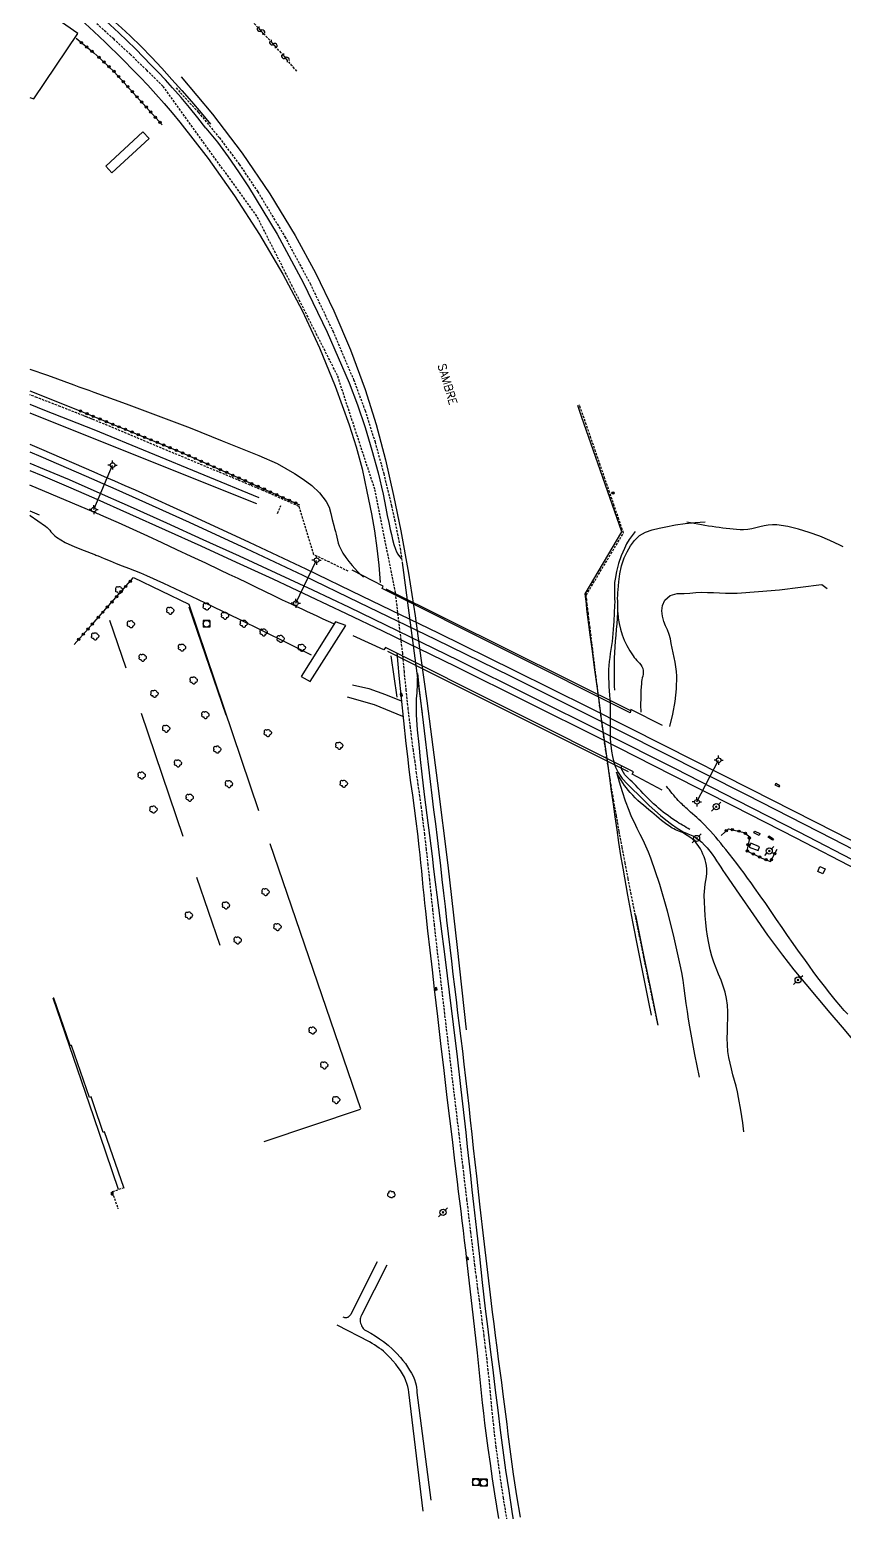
# Model space of a CAD drawing. Header units: millimetres. Extents: x 169000 to 170000, y 125999 to 127000.
# Drawn here: x 169000 to 169178, y 126226.5 to 126550.6 of the extents above; entities that cross this region are included whole.
import ezdxf
from ezdxf.enums import TextEntityAlignment as Align

# ---------------------------------------------------------------- set-up
doc = ezdxf.new("R2010")
doc.units = ezdxf.units.MM
doc.linetypes.add('DASHED', pattern=[0.75, 0.5, -0.25])
doc.layers.get('0').update_dxf_attribs({"linetype": 'CONTINUOUS'})
for name, color, linetype in [('W0001', 6, 'DASHED'), ('W0006', 2, 'CONTINUOUS'), ('W0008', 7, 'CONTINUOUS'), ('W0010', 4, 'CONTINUOUS'), ('W0014', 7, 'CONTINUOUS'), ('W0071', 7, 'CONTINUOUS'), ('W0101', 7, 'CONTINUOUS'), ('W0104', 1, 'CONTINUOUS'), ('W0105', 7, 'CONTINUOUS'), ('W0112', 1, 'DASHED'), ('W0120', 7, 'CONTINUOUS'), ('W0211', 2, 'CONTINUOUS'), ('W0214', 2, 'CONTINUOUS'), ('W0300', 7, 'CONTINUOUS'), ('W0323', 7, 'CONTINUOUS'), ('W0401', 7, 'CONTINUOUS'), ('W0402', 7, 'CONTINUOUS'), ('W0420', 7, 'CONTINUOUS'), ('W0473', 7, 'CONTINUOUS'), ('W0500', 5, 'DASHED'), ('W0510', 5, 'CONTINUOUS'), ('W0515', 5, 'CONTINUOUS'), ('W0610', 7, 'CONTINUOUS'), ('W0611', 7, 'CONTINUOUS'), ('W0700', 7, 'CONTINUOUS'), ('W0856', 7, 'CONTINUOUS'), ('W0985', 4, 'CONTINUOUS')]:
    doc.layers.add(name, color=color, linetype=linetype)
doc.styles.get("Standard").update_dxf_attribs({"font": 'romans.shx', "width": 0.85})

# ---------------------------------------------------------------- blocks, each defined once
blk = doc.blocks.new('T420')
for p, q in [((0.75, 0.75), (-0.75, 0.75)), ((-0.75, 0.75), (-0.75, -0.75)), ((0.75, 0.75), (0.75, -0.75)), ((0.75, -0.75), (-0.75, -0.75))]:
    blk.add_line(p, q)
blk.add_ellipse((0, 0), major_axis=(-0.53, 0.53), ratio=1, start_param=3.926991, end_param=10.210176)
blk = doc.blocks.new('T300')
for p, q in [((-0.8, 0.51), (-0.86, 0.34)), ((-0.86, 0.34), (-0.86, 0.17)), ((-0.86, 0.17), (-0.74, 0.06)), ((-0.69, 0.63), (-0.8, 0.51)), ((-0.8, -0.06), (-0.74, 0.06)), ((-0.74, 0.06), (-0.69, 0.11)), ((-0.57, 0.69), (-0.69, 0.63)), ((-0.46, 0.69), (-0.57, 0.69)), ((-0.29, 0.63), (-0.46, 0.69)), ((-0.29, 0.63), (-0.17, 0.74)), ((-0.23, 0.57), (-0.29, 0.63)), ((-0.17, 0.74), (-0.06, 0.8)), ((-0.06, 0.8), (0.06, 0.8)), ((0.06, 0.8), (0.23, 0.74)), ((0.23, 0.74), (0.34, 0.63)), ((0.34, 0.63), (0.4, 0.51)), ((0.46, 0.46), (0.34, 0.46)), ((0.4, 0.51), (0.4, 0.46)), ((0.57, 0.4), (0.46, 0.46)), ((0.57, 0.4), (0.69, 0.29)), ((0.69, 0.29), (0.74, 0.17)), ((0.74, 0.06), (0.69, -0.17)), ((0.74, 0.17), (0.74, 0.06)), ((-0.8, -0.17), (-0.8, -0.06)), ((-0.8, -0.23), (-0.8, -0.17)), ((-0.74, -0.34), (-0.8, -0.23)), ((-0.69, -0.4), (-0.74, -0.34)), ((-0.51, -0.46), (-0.69, -0.4)), ((-0.4, -0.46), (-0.51, -0.46)), ((-0.4, -0.46), (-0.34, -0.46)), ((-0.34, -0.46), (-0.34, -0.4)), ((-0.34, -0.51), (-0.34, -0.46)), ((-0.29, -0.63), (-0.34, -0.51)), ((-0.17, -0.74), (-0.29, -0.63)), ((-0.06, -0.8), (-0.17, -0.74)), ((0.06, -0.8), (-0.06, -0.8)), ((0.17, -0.74), (0.06, -0.8)), ((0.23, -0.69), (0.17, -0.74)), ((0.29, -0.46), (0.23, -0.46)), ((0.29, -0.63), (0.23, -0.69)), ((0.46, -0.4), (0.29, -0.46)), ((0.34, -0.51), (0.29, -0.63)), ((0.34, -0.51), (0.34, -0.46)), ((0.57, -0.34), (0.46, -0.4)), ((0.63, -0.29), (0.57, -0.34)), ((0.69, -0.17), (0.63, -0.29))]:
    blk.add_line(p, q)
blk = doc.blocks.new('T610')
for p, q in [((-0.500001, 0), (-1.000002, 0)), ((0, 0.500001), (0, 1.000002)), ((0.500001, 0), (1.000002, 0)), ((0, -0.500001), (0, -1.000002))]:
    blk.add_line(p, q)
blk.add_ellipse((0, 0), major_axis=(-0.353554, 0.353554), ratio=1, start_param=3.926990817, end_param=10.2101761242)
blk = doc.blocks.new('T856')
for p, q in [((-0.125, 0), (0.125, 0)), ((0, 0.125), (0, -0.125))]:
    blk.add_line(p, q)
blk.add_ellipse((0, 0), major_axis=(-0.177, 0.177), ratio=1, start_param=3.9269908, end_param=10.2101761)
blk = doc.blocks.new('T473')
for p, q in [((-0.166667, 0.166667), (0.166667, -0.166667)), ((-0.166667, -0.166667), (0.166667, 0.166667)), ((0.500001, 0.500001), (1.000002, 1.000002)), ((-1.000002, -1.000002), (-0.500001, -0.500001))]:
    blk.add_line(p, q)
blk.add_ellipse((0, 0), major_axis=(0.471405, 0.471405), ratio=1, start_param=5.4977871438, end_param=11.780972451)
blk = doc.blocks.new('T401')
for p, q in [((-0.3, 0.3), (0, 0.3)), ((-0.3, -0.25), (-0.3, 0.3)), ((-0.3, 0.15), (0, 0.15)), ((-0.3, 0), (0, 0)), ((0, 0.3), (0, -0.25)), ((-0.3, -0.15), (0, -0.15)), ((-0.3, -0.25), (-0.3, -0.3)), ((-0.3, -0.3), (0, -0.3)), ((0, -0.3), (0, -0.25))]:
    blk.add_line(p, q)
blk = doc.blocks.new('t500o')
at = {"color": 0, "linetype": 'Continuous'}
for centre, start, end in [((-0.5, 0.625), 216.8699, 323.1301), ((0.5, -0.125), 36.8699, 143.1301), ((0.5, -0.625), 36.8699, 143.1301), ((-0.5, 0.125), 216.8699, 323.1301)]:
    blk.add_arc(centre, 0.625, start, end, dxfattribs=at)
blk = doc.blocks.new('t323o')
at = {"color": 0, "linetype": 'Continuous'}
for radius in [0.25, 0.15]:
    blk.add_circle((0, 0), radius, dxfattribs=at)

msp = doc.modelspace()

# ---------------------------------------------------------------- linework, layer by layer
at = {"layer": 'W0001'}
msp.add_lwpolyline([(169104.43, 126224.04), (169103.54, 126229.59), (169102.71, 126235.14), (169101.95, 126240.71), (169101.65, 126243.1), (169101.39, 126245.5), (169101.14, 126247.89), (169100.91, 126250.29), (169100.68, 126252.69), (169100.45, 126255.09), (169100.2, 126257.49), (169099.94, 126259.88), (169099.63, 126262.46), (169099.3, 126265.04), (169098.97, 126267.61), (169098.63, 126270.19), (169098.29, 126272.76), (169097.94, 126275.33), (169097.61, 126277.91), (169097.28, 126280.49), (169096.41, 126287.65), (169095.55, 126294.82), (169094.7, 126301.99), (169093.85, 126309.16), (169093.22, 126314.39), (169092.59, 126319.62), (169091.97, 126324.85), (169091.35, 126330.08), (169090.71, 126335.42), (169090.09, 126340.76), (169089.46, 126346.1), (169088.85, 126351.44), (169088.48, 126354.76), (169088.12, 126358.08), (169087.77, 126361.4), (169087.42, 126364.72), (169087.07, 126368.04), (169086.71, 126371.36), (169086.33, 126374.68), (169085.93, 126378), (169085.61, 126380.51), (169085.27, 126383.01), (169084.92, 126385.51), (169084.56, 126388.02), (169084.2, 126390.52), (169083.85, 126393.02), (169083.52, 126395.53), (169083.2, 126398.04), (169082.73, 126402.08), (169082.29, 126406.13), (169081.88, 126410.19), (169081.51, 126414.24), (169079.94, 126427.47), (169075.42, 126450.12), (169067.25, 126474.99), (169049.64, 126509.84), (169029.11, 126538.24), (169025.58, 126541.74), (169022, 126545.18), (169018.36, 126548.56), (169014.66, 126551.88)], dxfattribs=at)
at = {"layer": 'W0006'}
for points in [[(169022.69, 126430.81), (169034.75, 126425.03), (169050.03, 126379.86)], [(169072.33, 126314.65), (169052.57, 126372.62)], [(169072.19, 126314.56), (169051.2, 126307.49)]]:
    msp.add_lwpolyline(points, dxfattribs=at)
at = {"layer": 'W0008'}
for points in [[(169038.49, 126529.08), (169036.72, 126531.34), (169034.92, 126533.56), (169033.08, 126535.75), (169031.2, 126537.91), (169029.67, 126539.61), (169028.1, 126541.29), (169026.51, 126542.94), (169024.91, 126544.58), (169023.12, 126546.38), (169021.31, 126548.17), (169019.48, 126549.93), (169017.61, 126551.66), (169016.72, 126552.46), (169015.82, 126553.26), (169014.91, 126554.05), (169014, 126554.83)], [(169011.16, 126552.79), (169014, 126550.2)], [(169014, 126550.2), (169015.26, 126549.03), (169016.51, 126547.84), (169017.75, 126546.65), (169018.98, 126545.45), (169020.72, 126543.73), (169022.43, 126541.99), (169024.13, 126540.23), (169025.8, 126538.45), (169027.6, 126536.47), (169029.37, 126534.47), (169031.11, 126532.45), (169032.83, 126530.4)], [(169032.83, 126530.4), (169038.98, 126522.46), (169044.77, 126514.26), (169050.2, 126505.82), (169055.31, 126497.18), (169059.55, 126489.21), (169063.35, 126481.03), (169066.77, 126472.69), (169069.84, 126464.21), (169071.34, 126459.42), (169072.62, 126454.56), (169073.71, 126449.66), (169074.69, 126444.74), (169075.33, 126441.01), (169075.87, 126437.27), (169076.3, 126433.51), (169076.62, 126429.74)], [(169038.49, 126529.08), (169041.01, 126526), (169043.37, 126522.81), (169045.63, 126519.54), (169047.81, 126516.23), (169054.07, 126505.92), (169059.77, 126495.3), (169064.98, 126484.44), (169069.78, 126473.4), (169071.64, 126468.55), (169073.29, 126463.64), (169074.76, 126458.67), (169076.14, 126453.68), (169076.53, 126452.15), (169076.88, 126450.61), (169077.21, 126449.07), (169077.51, 126447.52), (169077.81, 126445.97), (169078.12, 126444.42), (169078.45, 126442.88), (169078.8, 126441.34), (169079.04, 126440.25), (169079.27, 126439.15), (169079.56, 126438.06), (169079.94, 126437), (169080.19, 126436.45), (169080.48, 126435.93), (169080.81, 126435.43), (169081.17, 126434.96)], [(169080.25, 126414.36), (169080.68, 126409.39), (169081.15, 126404.42), (169081.66, 126399.46), (169082.2, 126394.51), (169082.53, 126391.68), (169082.88, 126388.86), (169083.24, 126386.04), (169083.62, 126383.22), (169083.99, 126380.4), (169084.36, 126377.59), (169084.72, 126374.76), (169085.05, 126371.94), (169085.24, 126370.18), (169085.43, 126368.43), (169085.6, 126366.67), (169085.77, 126364.91), (169085.94, 126363.15), (169086.11, 126361.39), (169086.29, 126359.64), (169086.47, 126357.88), (169086.94, 126353.61), (169087.43, 126349.34), (169087.92, 126345.07), (169088.41, 126340.8), (169089.1, 126334.89), (169089.79, 126328.98), (169090.49, 126323.07), (169091.19, 126317.16), (169091.74, 126312.55), (169092.29, 126307.94), (169092.84, 126303.33), (169093.4, 126298.73), (169093.66, 126296.59), (169093.92, 126294.45), (169094.19, 126292.32), (169094.45, 126290.18), (169094.71, 126288.05), (169094.97, 126285.91), (169095.23, 126283.77), (169095.48, 126281.63), (169096.06, 126276.57), (169096.63, 126271.5), (169097.19, 126266.43), (169097.75, 126261.36), (169097.99, 126259.16), (169098.21, 126256.96), (169098.44, 126254.77), (169098.67, 126252.57), (169098.9, 126250.37), (169099.14, 126248.17), (169099.39, 126245.98), (169099.66, 126243.78), (169100.1, 126240.45), (169100.59, 126237.13), (169101.09, 126233.81), (169101.6, 126230.49), (169102.02, 126227.79), (169102.45, 126225.1)], [(169106.19, 126222.12), (169105.45, 126226.63), (169104.75, 126231.15), (169104.08, 126235.67), (169103.47, 126240.03), (169102.91, 126244.4), (169102.36, 126248.77), (169101.82, 126253.14), (169101.26, 126257.6), (169100.71, 126262.06), (169100.17, 126266.52), (169099.64, 126270.98), (169098.98, 126276.69), (169098.34, 126282.4), (169097.7, 126288.12), (169097.07, 126293.83), (169096.72, 126296.97), (169096.38, 126300.11), (169096.04, 126303.24), (169095.7, 126306.38), (169095.36, 126309.52), (169095.02, 126312.66), (169094.67, 126315.79), (169094.31, 126318.93), (169093.47, 126326.03), (169092.6, 126333.12), (169091.73, 126340.21), (169090.85, 126347.3), (169090.49, 126350.13), (169090.14, 126352.95), (169089.78, 126355.78), (169089.42, 126358.6), (169089.06, 126361.43), (169088.71, 126364.25), (169088.35, 126367.08), (169088, 126369.91), (169087.43, 126374.39), (169086.86, 126378.87), (169086.3, 126383.36), (169085.79, 126387.85), (169085.43, 126391.07), (169085.08, 126394.3), (169084.78, 126397.53), (169084.56, 126400.77), (169084.53, 126401.48), (169084.52, 126402.19), (169084.53, 126402.9), (169084.54, 126403.62), (169084.56, 126404.28), (169084.6, 126404.93), (169084.64, 126405.59), (169084.68, 126406.25), (169084.71, 126406.91), (169084.73, 126407.58), (169084.76, 126408.25), (169084.78, 126408.91)]]:
    msp.add_lwpolyline(points, dxfattribs=at)
at = {"layer": 'W0010'}
for points in [[(169081.42, 126434.11), (169085.77, 126401.11)], [(169138.27, 126398.48), (169131.36, 126401.98), (169131.2, 126401.27), (169077.05, 126428.43), (169077.27, 126428.95), (169070.47, 126432.41)], [(169138.2, 126384.35), (169131.66, 126387.82), (169131.91, 126388.31), (169077.78, 126415.49), (169077.39, 126415.01), (169070.7, 126418.09)], [(169080.27, 126404.67), (169078.98, 126413.67)]]:
    msp.add_lwpolyline(points, dxfattribs=at)
at = {"layer": 'W0014'}
for points in [[(169070.24, 126269.85), (169076.04, 126281.31)], [(169078.03, 126280.49), (169072.48, 126269.56)], [(169072.48, 126269.56), (169072.37, 126269.29), (169072.29, 126269.01), (169072.24, 126268.73), (169072.23, 126268.43), (169072.25, 126268.12), (169072.31, 126267.8), (169072.41, 126267.5), (169072.52, 126267.2), (169072.62, 126267.01), (169072.74, 126266.83), (169072.87, 126266.66), (169073.02, 126266.5), (169073.14, 126266.39), (169073.28, 126266.29), (169073.43, 126266.21), (169073.58, 126266.14)], [(169074.27, 126263.71), (169067.17, 126267.37)], [(169073.58, 126266.14), (169074.56, 126265.61), (169075.51, 126265.04), (169076.44, 126264.42), (169077.33, 126263.77), (169078.31, 126262.97), (169079.25, 126262.14), (169080.15, 126261.26), (169081.01, 126260.34), (169081.56, 126259.67), (169082.09, 126258.99), (169082.57, 126258.27), (169083.03, 126257.54), (169083.41, 126256.88), (169083.77, 126256.2), (169084.08, 126255.51), (169084.34, 126254.79), (169084.47, 126254.26), (169084.56, 126253.74), (169084.61, 126253.2), (169084.62, 126252.66)], [(169082.87, 126252.7), (169082.78, 126253.34), (169082.64, 126253.98), (169082.45, 126254.61), (169082.23, 126255.22), (169081.88, 126255.98), (169081.47, 126256.72), (169081.02, 126257.43), (169080.55, 126258.12), (169079.99, 126258.85), (169079.39, 126259.55), (169078.77, 126260.23), (169078.13, 126260.88), (169077.72, 126261.28), (169077.29, 126261.66), (169076.85, 126262.02), (169076.39, 126262.37), (169075.88, 126262.73), (169075.35, 126263.08), (169074.81, 126263.4), (169074.26, 126263.71)], [(169085.98, 126226.71), (169082.87, 126252.7)], [(169084.62, 126252.66), (169087.67, 126229.14)]]:
    msp.add_lwpolyline(points, dxfattribs=at)
msp.add_lwpolyline([(169068.41, 126269.23, 0.158423), (169069.27, 126269.06, 0.125692), (169069.83, 126269.32, 0.080652), (169070.13, 126269.63, 0.069232), (169070.24, 126269.85)], format="xyb", dxfattribs=at)
at = {"layer": 'W0071'}
for points in [[(169127.83, 126406.2), (169127.8, 126407.07), (169127.78, 126407.94), (169127.76, 126408.81), (169127.76, 126409.68), (169127.76, 126410.55), (169127.77, 126411.42), (169127.79, 126412.29), (169127.81, 126413.16), (169127.87, 126414.42), (169127.95, 126415.68), (169128.04, 126416.93), (169128.15, 126418.19), (169128.25, 126419.44), (169128.35, 126420.7), (169128.44, 126421.95), (169128.5, 126423.21), (169128.52, 126423.83), (169128.52, 126424.44), (169128.51, 126425.06), (169128.49, 126425.68), (169128.48, 126426.29), (169128.49, 126426.91), (169128.51, 126427.53), (169128.56, 126428.15), (169128.75, 126429.9), (169128.98, 126431.66), (169129.35, 126433.41), (169129.92, 126435.1), (169130.53, 126436.44), (169131.26, 126437.75), (169132.16, 126438.95), (169133.27, 126439.98), (169134.6, 126440.77), (169136.05, 126441.27), (169137.53, 126441.61), (169138.98, 126441.92), (169141.12, 126442.35), (169143.27, 126442.67), (169145.44, 126442.88), (169147.61, 126442.97)], [(169132.34, 126440.91), (169131.65, 126440.04), (169131.02, 126439.12), (169130.45, 126438.16), (169129.95, 126437.17), (169129.27, 126435.54), (169128.7, 126433.87), (169128.24, 126432.16), (169127.91, 126430.43), (169127.82, 126429.73), (169127.78, 126429.02), (169127.76, 126428.31), (169127.78, 126427.61), (169127.8, 126426.91), (169127.82, 126426.2), (169127.83, 126425.5), (169127.81, 126424.8), (169127.74, 126423.03), (169127.64, 126421.26), (169127.52, 126419.49), (169127.38, 126417.73), (169127.28, 126416.85), (169127.16, 126415.97), (169127.02, 126415.09), (169126.88, 126414.22), (169126.75, 126413.34), (169126.63, 126412.46), (169126.54, 126411.58), (169126.48, 126410.69), (169126.46, 126409.76), (169126.48, 126408.84), (169126.52, 126407.91), (169126.58, 126406.99), (169126.64, 126406.07), (169126.71, 126405.14), (169126.77, 126404.22), (169126.81, 126403.3), (169126.84, 126401.99), (169126.84, 126400.69), (169126.82, 126399.39), (169126.81, 126398.08), (169126.82, 126396.78), (169126.86, 126395.47), (169126.97, 126394.16), (169127.14, 126392.86), (169127.36, 126391.67), (169127.64, 126390.49), (169128.03, 126389.33), (169128.56, 126388.23), (169129.5, 126386.86), (169130.61, 126385.64), (169131.79, 126384.5), (169132.95, 126383.37), (169134.13, 126382.19), (169135.34, 126381.02), (169136.57, 126379.89), (169137.84, 126378.8), (169139.04, 126377.84), (169140.26, 126376.91), (169141.52, 126376.04), (169142.83, 126375.23), (169143.16, 126375.06), (169143.5, 126374.91), (169143.84, 126374.77), (169144.19, 126374.65), (169144.53, 126374.51), (169144.88, 126374.37), (169145.21, 126374.2), (169145.53, 126374.01), (169146.22, 126373.5), (169146.87, 126372.94), (169147.47, 126372.33), (169148.05, 126371.7), (169148.6, 126371.03), (169149.12, 126370.34), (169149.62, 126369.64), (169150.09, 126368.92), (169150.56, 126368.19), (169151.03, 126367.47), (169151.5, 126366.75), (169151.98, 126366.04), (169155.07, 126361.57), (169158.14, 126357.1), (169161.25, 126352.65), (169164.47, 126348.28), (169166.98, 126345.06), (169169.57, 126341.89), (169172.2, 126338.77), (169174.86, 126335.66), (169177.51, 126332.55), (169180.13, 126329.42)], [(169070.57, 126407.33), (169074.13, 126406.57), (169077.76, 126405.25), (169081.21, 126403.86)], [(169081.56, 126400.43), (169075.34, 126402.99), (169069.48, 126404.64), (169069.48, 126404.64)], [(169144.28, 126375.77), (169143.87, 126375.98), (169143.47, 126376.21), (169143.07, 126376.43), (169142.67, 126376.66), (169142.27, 126376.9), (169141.88, 126377.14), (169141.49, 126377.39), (169141.11, 126377.65), (169140.57, 126378.02), (169140.03, 126378.39), (169139.5, 126378.77), (169138.97, 126379.16), (169138.45, 126379.56), (169137.94, 126379.97), (169137.43, 126380.39), (169136.94, 126380.81), (169136.34, 126381.35), (169135.76, 126381.9), (169135.19, 126382.46), (169134.63, 126383.04), (169134.08, 126383.62), (169133.53, 126384.2), (169132.98, 126384.78), (169132.44, 126385.37), (169132.05, 126385.76), (169131.65, 126386.14), (169131.24, 126386.51), (169130.84, 126386.89), (169130.45, 126387.29), (169130.08, 126387.72), (169129.75, 126388.18), (169129.47, 126388.68), (169129.42, 126388.78), (169129.38, 126388.88), (169129.35, 126388.99), (169129.33, 126389.1), (169129.31, 126389.21), (169129.31, 126389.33), (169129.3, 126389.44), (169129.31, 126389.55)], [(169178.75, 126335.33), (169177.99, 126336.17), (169177.25, 126337.01), (169176.02, 126338.47), (169174.83, 126339.95), (169173.66, 126341.46), (169172.51, 126342.98), (169171.38, 126344.51), (169170.26, 126346.05), (169169.15, 126347.59), (169168.03, 126349.13), (169166.8, 126350.84), (169165.59, 126352.57), (169164.4, 126354.31), (169163.21, 126356.05), (169162.03, 126357.8), (169160.83, 126359.54), (169159.63, 126361.27), (169158.41, 126362.99), (169157.64, 126364.05), (169156.87, 126365.11), (169156.1, 126366.17), (169155.32, 126367.22), (169154.54, 126368.27), (169153.74, 126369.31), (169152.94, 126370.35), (169152.12, 126371.37), (169151.57, 126372.05), (169151.02, 126372.73), (169150.46, 126373.41), (169149.9, 126374.08), (169149.33, 126374.74), (169148.74, 126375.4), (169148.15, 126376.04), (169147.55, 126376.68), (169147.12, 126377.11), (169146.68, 126377.53), (169146.23, 126377.94), (169145.78, 126378.34), (169145.32, 126378.74), (169144.87, 126379.15), (169144.42, 126379.55), (169143.97, 126379.96), (169143.69, 126380.22), (169143.4, 126380.48), (169143.12, 126380.74), (169142.83, 126381), (169142.55, 126381.27), (169142.27, 126381.53), (169142, 126381.81), (169141.73, 126382.09), (169141.39, 126382.46), (169141.06, 126382.83), (169140.73, 126383.22), (169140.41, 126383.6), (169140.09, 126383.99), (169139.78, 126384.39), (169139.47, 126384.79), (169139.17, 126385.2)]]:
    msp.add_lwpolyline(points, dxfattribs=at)
at = {"layer": 'W0101'}
msp.add_lwpolyline([(169000, 126535.74), (169000.89, 126535.46), (169010.56, 126549.78), (169000, 126557.01)], dxfattribs=at)
at = {"layer": 'W0104'}
for points in [[(169026.09, 126526.82), (169024.75, 126528.27), (169016.62, 126520.75), (169017.97, 126519.3)], [(169162.86, 126385.53), (169163.75, 126385.04), (169163.91, 126385.31), (169163.03, 126385.81)], [(169158.25, 126375), (169158.44, 126375.39), (169159.58, 126374.84), (169159.41, 126374.45), (169158.25, 126375)], [(169157.25, 126371.9), (169159.17, 126371.12), (169159.5, 126371.94), (169157.58, 126372.73)], [(169161.36, 126374.07), (169161.55, 126374.35), (169162.5, 126373.69), (169162.33, 126373.42), (169161.36, 126374.07)], [(169172.2, 126366.59), (169172.69, 126367.68), (169173.83, 126367.16), (169173.34, 126366.08)]]:
    msp.add_lwpolyline(points, close=True, dxfattribs=at)
at = {"layer": 'W0105'}
msp.add_lwpolyline([(169061.28, 126408.07), (169069.11, 126420.31), (169066.83, 126421.11), (169059.33, 126409.18)], close=True, dxfattribs=at)
for points in [[(169014, 126315.56), (169013.41, 126317.3), (169013.09, 126317.17), (169009.11, 126328.54), (169008.82, 126328.48), (169005.25, 126338.87), (169005.11, 126338.88)], [(169014, 126312.91), (169005.12, 126338.89)], [(169020.56, 126297.47), (169016.33, 126309.64), (169016.04, 126309.53), (169014, 126315.56)], [(169019.42, 126297.04), (169014, 126312.91)]]:
    msp.add_lwpolyline(points, dxfattribs=at)
at = {"layer": 'W0112'}
for points in [[(169031.98, 126537.88), (169036.85, 126532.54), (169041.46, 126526.96), (169045.79, 126521.17), (169049.83, 126515.18), (169055.79, 126505.29), (169061.26, 126495.13), (169066.24, 126484.72), (169070.77, 126474.11), (169073.28, 126467.36), (169075.46, 126460.49), (169077.36, 126453.55), (169079.05, 126446.56), (169079.73, 126443.47), (169080.37, 126440.36), (169080.94, 126437.24), (169081.42, 126434.11)], [(169014, 126465.32), (169013.44, 126465.54), (169012.88, 126465.77), (169012.31, 126465.99), (169011.75, 126466.21), (169006.68, 126468.21), (169001.6, 126470.17), (169000, 126470.78)], [(169129.75, 126440.57), (169128.74, 126443.54), (169127.74, 126446.5), (169126.72, 126449.46), (169125.71, 126452.43), (169124.69, 126455.39), (169123.67, 126458.35), (169122.65, 126461.3), (169121.62, 126464.26), (169120.18, 126468.41), (169120.13, 126468.57)], [(169050.94, 126449.87), (169014, 126465.32)], [(169069.62, 126432.2), (169062.12, 126435.81), (169058.84, 126446.38), (169050.94, 126449.87)], [(169054.16, 126444.85), (169054.86, 126446.55)], [(169121.61, 126426.99), (169129.75, 126440.57)], [(169137.29, 126333.08), (169137.11, 126333.94), (169136.13, 126338.54), (169135.16, 126343.13), (169134.21, 126347.73), (169133.28, 126352.34), (169132.36, 126356.95), (169131.45, 126361.55), (169130.79, 126364.99), (169130.13, 126368.42), (169129.47, 126371.85), (169128.83, 126375.29), (169128.21, 126378.73), (169127.6, 126382.17), (169127.02, 126385.62), (169126.47, 126389.07), (169125.91, 126392.78), (169125.38, 126396.49), (169124.89, 126400.21), (169124.41, 126403.93), (169123.95, 126407.65), (169123.49, 126411.37), (169123.04, 126415.09), (169122.58, 126418.81), (169122.45, 126419.83), (169122.33, 126420.85), (169122.2, 126421.87), (169122.08, 126422.9), (169121.96, 126423.92), (169121.84, 126424.94), (169121.72, 126425.96), (169121.61, 126426.99)], [(169020.62, 126297.43), (169018.03, 126296.49), (169019.3, 126292.83)]]:
    msp.add_lwpolyline(points, dxfattribs=at)
at = {"layer": 'W0120'}
for points in [[(169077.8, 126428.33), (169131.16, 126401.83)], [(169130.83, 126388.33), (169078.23, 126414.63)]]:
    msp.add_lwpolyline(points, dxfattribs=at)
at = {"layer": 'W0211'}
for points in [[(169000, 126476.41), (169003.88, 126475.03), (169009.64, 126472.94), (169010.73, 126472.54), (169011.82, 126472.14), (169012.91, 126471.75), (169014, 126471.35)], [(169000, 126471.62), (169009.72, 126467.79)], [(169014, 126471.35), (169021.05, 126468.78), (169028.09, 126466.19), (169035.1, 126463.52), (169042.06, 126460.73), (169046.06, 126459.13), (169050.09, 126457.53), (169054.06, 126455.75), (169057.84, 126453.6), (169059.76, 126452.31), (169061.63, 126450.92), (169063.35, 126449.31), (169064.81, 126447.45), (169065.44, 126446.2), (169065.84, 126444.85), (169066.13, 126443.49), (169066.47, 126442.17), (169066.64, 126441.54), (169066.8, 126440.91), (169066.94, 126440.27), (169067.09, 126439.64), (169067.25, 126439), (169067.43, 126438.37), (169067.65, 126437.75), (169067.91, 126437.14), (169068.45, 126436.15), (169069.08, 126435.21), (169069.76, 126434.32), (169070.47, 126433.45), (169071.05, 126432.77), (169071.66, 126432.11), (169072.29, 126431.48), (169072.95, 126430.88)], [(169014, 126445.14), (169000, 126450.98)], [(169066.47, 126420.67), (169065.31, 126421.21), (169064.16, 126421.74), (169063, 126422.28), (169061.85, 126422.81), (169060.69, 126423.35), (169059.54, 126423.89), (169058.39, 126424.43), (169057.23, 126424.98), (169055.28, 126425.9), (169053.33, 126426.84), (169051.39, 126427.77), (169049.44, 126428.71), (169047.49, 126429.65), (169045.54, 126430.58), (169043.59, 126431.51), (169041.64, 126432.44), (169038.47, 126433.93), (169035.31, 126435.42), (169032.14, 126436.9), (169028.97, 126438.38), (169025.79, 126439.85), (169022.61, 126441.31), (169019.42, 126442.75), (169016.22, 126444.17), (169015.94, 126444.29), (169015.66, 126444.41), (169015.39, 126444.53), (169015.11, 126444.65), (169014.83, 126444.78), (169014.56, 126444.9), (169014.28, 126445.02), (169014, 126445.14)], [(169139.88, 126398.29), (169140.57, 126400.97), (169141.06, 126403.7), (169141.34, 126406.46), (169141.41, 126409.23), (169141.35, 126410.27), (169141.23, 126411.31), (169141.06, 126412.33), (169140.84, 126413.35), (169140.62, 126414.36), (169140.39, 126415.37), (169140.18, 126416.38), (169140, 126417.4), (169139.75, 126418.4), (169139.36, 126419.36), (169138.93, 126420.29), (169138.56, 126421.23), (169138.27, 126422.35), (169138.15, 126423.53), (169138.31, 126424.73), (169138.81, 126425.85), (169139.99, 126426.89), (169141.52, 126427.32), (169142.98, 126427.35), (169144.23, 126427.4), (169145.53, 126427.54), (169146.84, 126427.59), (169148.14, 126427.58), (169149.44, 126427.53), (169150.73, 126427.47), (169152.03, 126427.42), (169153.33, 126427.4), (169154.62, 126427.44), (169159.25, 126427.74), (169163.87, 126428.15), (169168.47, 126428.68), (169173.06, 126429.32)], [(169173.09, 126429.32), (169174.28, 126428.42)], [(169156.09, 126309.66), (169155.83, 126311.59), (169155.41, 126314.36), (169154.92, 126317.12), (169154.65, 126318.38), (169154.35, 126319.64), (169154.02, 126320.89), (169153.68, 126322.13), (169153.35, 126323.39), (169153.05, 126324.64), (169152.79, 126325.91), (169152.59, 126327.2), (169152.46, 126328.64), (169152.43, 126330.09), (169152.46, 126331.53), (169152.51, 126332.98), (169152.55, 126334.43), (169152.55, 126335.88), (169152.47, 126337.33), (169152.28, 126338.77), (169151.97, 126340.15), (169151.56, 126341.5), (169151.07, 126342.83), (169150.54, 126344.13), (169150, 126345.43), (169149.49, 126346.74), (169149.04, 126348.08), (169148.69, 126349.44), (169148.39, 126350.91), (169148.14, 126352.4), (169147.93, 126353.88), (169147.76, 126355.38), (169147.63, 126356.87), (169147.53, 126358.37), (169147.46, 126359.87), (169147.42, 126361.37), (169147.44, 126362.18), (169147.52, 126362.99), (169147.64, 126363.79), (169147.76, 126364.59), (169147.88, 126365.4), (169147.94, 126366.22), (169147.95, 126367.04), (169147.86, 126367.86), (169147.73, 126368.5), (169147.57, 126369.12), (169147.37, 126369.73), (169147.13, 126370.33), (169146.85, 126370.92), (169146.55, 126371.48), (169146.21, 126372.03), (169145.84, 126372.56), (169145.58, 126372.89), (169145.3, 126373.19), (169145, 126373.47), (169144.69, 126373.74), (169144.36, 126373.99), (169144.03, 126374.22), (169143.69, 126374.45), (169143.34, 126374.68), (169142.99, 126374.88), (169142.63, 126375.06), (169142.25, 126375.22), (169141.88, 126375.37), (169141.5, 126375.52), (169141.13, 126375.67), (169140.76, 126375.85), (169140.41, 126376.05), (169139.81, 126376.43), (169139.22, 126376.84), (169138.65, 126377.27), (169138.09, 126377.71), (169137.55, 126378.16), (169137, 126378.62), (169136.46, 126379.08), (169135.92, 126379.54), (169135.31, 126380.05), (169134.71, 126380.55), (169134.1, 126381.06), (169133.5, 126381.57), (169132.91, 126382.1), (169132.33, 126382.65), (169131.77, 126383.21), (169131.23, 126383.8), (169130.8, 126384.32), (169130.38, 126384.84), (169129.98, 126385.38), (169129.59, 126385.93), (169129.23, 126386.5), (169128.87, 126387.07), (169128.54, 126387.65), (169128.22, 126388.25)]]:
    msp.add_lwpolyline(points, dxfattribs=at)
at = {"layer": 'W0214'}
for points in [[(169000, 126444.43), (169000.11, 126444.37), (169003.48, 126442.04), (169003.81, 126441.77), (169004.11, 126441.47), (169004.39, 126441.15), (169004.66, 126440.83), (169004.93, 126440.51), (169005.22, 126440.2), (169005.52, 126439.91), (169005.86, 126439.65), (169007.79, 126438.48), (169009.84, 126437.55), (169011.93, 126436.73), (169014, 126435.92)], [(169177.78, 126437.56), (169177.02, 126437.91), (169174.83, 126438.9), (169172.63, 126439.84), (169170.35, 126440.7), (169168.03, 126441.43), (169165.65, 126441.99), (169163.23, 126442.34), (169162.31, 126442.37), (169161.38, 126442.29), (169160.47, 126442.13), (169159.58, 126441.92), (169158.7, 126441.7), (169157.81, 126441.49), (169156.91, 126441.34), (169156, 126441.27), (169155.24, 126441.27), (169154.48, 126441.3), (169153.72, 126441.36), (169152.96, 126441.44), (169152.21, 126441.54), (169151.46, 126441.64), (169150.7, 126441.75), (169149.95, 126441.85), (169149.16, 126441.97), (169148.36, 126442.08), (169147.56, 126442.21), (169146.77, 126442.34), (169145.98, 126442.48), (169145.19, 126442.63), (169144.4, 126442.78), (169143.61, 126442.95)], [(169014, 126435.92), (169014.24, 126435.83), (169014.47, 126435.73), (169014.7, 126435.63), (169014.94, 126435.53), (169016.25, 126434.98), (169017.57, 126434.44), (169018.9, 126433.92), (169020.23, 126433.4), (169021.56, 126432.88), (169022.88, 126432.36), (169024.2, 126431.82), (169025.52, 126431.26), (169029.25, 126429.59), (169032.96, 126427.85), (169036.65, 126426.09), (169040.34, 126424.32), (169045.65, 126421.76), (169050.95, 126419.18), (169056.24, 126416.57), (169061.52, 126413.95)], [(169128.5, 126423.21), (169128.6, 126421.97), (169128.79, 126420.74), (169129.07, 126419.52), (169129.44, 126418.33), (169129.92, 126417.11), (169130.51, 126415.94), (169131.16, 126414.8), (169131.84, 126413.69), (169132.1, 126413.34), (169132.39, 126413.02), (169132.69, 126412.72), (169132.99, 126412.42), (169133.29, 126412.09), (169133.57, 126411.74), (169133.8, 126411.36), (169133.97, 126410.94), (169134.05, 126410.52), (169134.07, 126410.1), (169134.03, 126409.68), (169133.95, 126409.27), (169133.87, 126408.87), (169133.78, 126408.48), (169133.7, 126408.08), (169133.66, 126407.68), (169133.58, 126406.12), (169133.53, 126404.55), (169133.51, 126402.99), (169133.52, 126401.42)], [(169128.22, 126388.25), (169128.81, 126386.14), (169129.45, 126384.05), (169130.16, 126381.98), (169130.92, 126379.94), (169131.47, 126378.61), (169132.07, 126377.31), (169132.69, 126376.02), (169133.33, 126374.74), (169133.97, 126373.46), (169134.59, 126372.16), (169135.17, 126370.85), (169135.69, 126369.51), (169137.61, 126363.76), (169139.28, 126357.94), (169140.74, 126352.06), (169142.06, 126346.15), (169142.4, 126344.47), (169142.69, 126342.77), (169142.94, 126341.07), (169143.17, 126339.37), (169143.4, 126337.67), (169143.64, 126335.97), (169143.89, 126334.27), (169144.17, 126332.58), (169145.31, 126326.52), (169146.3, 126321.58)]]:
    msp.add_lwpolyline(points, dxfattribs=at)
at = {"layer": 'W0300'}
msp.add_lwpolyline([(169000, 126445.37), (169002.11, 126444.52)], dxfattribs=at)
at = {"layer": 'W0323'}
for points in [[(169010.17, 126548.74), (169014, 126545.52)], [(169014, 126545.52), (169014.64, 126544.98), (169018.5, 126541.4), (169028.97, 126529.81)], [(169009.72, 126467.79), (169014, 126466.04)], [(169014, 126466.04), (169032.53, 126458.46), (169058.98, 126446.71)], [(169014, 126421), (169022.7, 126430.8)], [(169009.73, 126416.2), (169014, 126421)], [(169151.11, 126374.46), (169152.69, 126375.9), (169156.16, 126375.1), (169157.34, 126374.16), (169156.69, 126371.09), (169160, 126369.46), (169161.89, 126368.77), (169163.34, 126371.43)]]:
    msp.add_lwpolyline(points, dxfattribs=at)
at = {"layer": 'W0402'}
for points in [[(169034.79, 126424.39), (169042.85, 126400.82)], [(169017.47, 126421.53), (169021, 126411.11)], [(169024.37, 126401.16), (169033.48, 126374.25)], [(169036.49, 126365.29), (169041.55, 126350.43)]]:
    msp.add_lwpolyline(points, dxfattribs=at)
at = {"layer": 'W0500'}
msp.add_lwpolyline([(169014, 126581.36, -0.031459), (169038.8, 126561.85, -0.037114), (169058.38, 126541.49)], format="xyb", dxfattribs=at)
at = {"layer": 'W0510'}
for points in [[(169014, 126556.33), (169014.04, 126556.3), (169014.08, 126556.26), (169014.12, 126556.23), (169014.16, 126556.19), (169016.15, 126554.5), (169018.13, 126552.78), (169020.07, 126551.03), (169021.98, 126549.24), (169024.33, 126546.93), (169026.62, 126544.56), (169028.88, 126542.16), (169031.1, 126539.73), (169033.25, 126537.32), (169035.37, 126534.88), (169037.46, 126532.41), (169039.51, 126529.91)], [(169084.73, 126409.85), (169085.14, 126406.27), (169085.55, 126402.68), (169085.97, 126399.1), (169086.39, 126395.51), (169086.76, 126392.42), (169087.14, 126389.34), (169087.51, 126386.25), (169087.89, 126383.16), (169088.27, 126380.07), (169088.65, 126376.99), (169089.03, 126373.9), (169089.39, 126370.81), (169089.75, 126367.82), (169090.09, 126364.84), (169090.43, 126361.85), (169090.77, 126358.87), (169091.11, 126355.88), (169091.45, 126352.9), (169091.8, 126349.91), (169092.15, 126346.93), (169092.48, 126344.12), (169092.83, 126341.31), (169093.17, 126338.49), (169093.52, 126335.68), (169093.87, 126332.87), (169094.22, 126330.06), (169094.56, 126327.25), (169094.89, 126324.44), (169095.24, 126321.38), (169095.59, 126318.32), (169095.93, 126315.25), (169096.26, 126312.19), (169096.6, 126309.13), (169096.94, 126306.07), (169097.28, 126303.01), (169097.62, 126299.95), (169098.39, 126293.15), (169099.16, 126286.35), (169099.95, 126279.55), (169100.76, 126272.76), (169101.08, 126270.2), (169101.4, 126267.64), (169101.73, 126265.08), (169102.07, 126262.52), (169102.4, 126259.96), (169102.74, 126257.4), (169103.07, 126254.84), (169103.41, 126252.28), (169103.68, 126250.1), (169103.96, 126247.91), (169104.23, 126245.72), (169104.5, 126243.54), (169104.77, 126241.35), (169105.05, 126239.17), (169105.35, 126236.98), (169105.66, 126234.8), (169106.38, 126230.08), (169107.15, 126225.38)], [(169137.36, 126332.99), (169136, 126339.54), (169134.22, 126348.26), (169132.44, 126356.98)]]:
    msp.add_lwpolyline(points, dxfattribs=at)
at = {"layer": 'W0515'}
for points in [[(169033.09, 126540.29), (169039.97, 126532.1), (169046.43, 126523.57), (169052.46, 126514.73), (169058.05, 126505.6), (169062.48, 126497.46), (169066.49, 126489.11), (169070.09, 126480.57), (169073.33, 126471.9), (169075.73, 126464.29), (169077.74, 126456.57), (169079.47, 126448.79), (169081.08, 126441), (169082.78, 126431.75), (169084.21, 126422.47), (169085.49, 126413.16), (169086.75, 126403.86), (169089.12, 126385.9), (169091.35, 126367.93), (169093.44, 126349.94), (169095.38, 126331.93)], [(169121.36, 126427.25), (169129.38, 126440.81), (169120.59, 126466.05), (169119.77, 126468.41)], [(169135.85, 126335.13), (169135.28, 126337.96), (169134.1, 126343.81), (169132.93, 126349.66), (169131.8, 126355.52), (169130.7, 126361.39), (169129.67, 126367.27), (169129.21, 126370.07), (169128.77, 126372.87), (169128.36, 126375.68), (169127.95, 126378.5), (169127.56, 126381.31), (169127.17, 126384.12), (169126.78, 126386.93), (169126.39, 126389.75), (169125.89, 126393.31), (169125.39, 126396.88), (169124.9, 126400.44), (169124.41, 126404.01), (169123.93, 126407.58), (169123.45, 126411.14), (169122.97, 126414.71), (169122.5, 126418.28), (169122.35, 126419.4), (169122.21, 126420.52), (169122.06, 126421.64), (169121.92, 126422.77), (169121.78, 126423.89), (169121.64, 126425.01), (169121.5, 126426.13), (169121.36, 126427.25)]]:
    msp.add_lwpolyline(points, dxfattribs=at)
at = {"layer": 'W0611'}
for points in [[(169014, 126445.66), (169018.11, 126455.41)], [(169058.16, 126425.2), (169062.69, 126434.62)], [(169145.8, 126381.78), (169150.55, 126390.88)]]:
    msp.add_lwpolyline(points, dxfattribs=at)
at = {"layer": 'W0700'}
for points in [[(169000, 126468.7), (169003.27, 126467.42), (169014, 126463.15)], [(169000, 126466.8), (169014, 126461.21)], [(169014, 126463.15), (169050.08, 126448.31)], [(169000, 126459.99), (169002.6, 126458.89), (169014, 126453.93)], [(169014, 126461.21), (169049.56, 126447.02), (169049.55, 126447.02)], [(169000, 126458.32), (169002.47, 126457.27), (169014, 126452.25)], [(169000, 126455.86), (169003.18, 126454.54), (169008.6, 126452.22), (169014, 126449.87)], [(169000, 126454.24), (169002.89, 126453.03), (169008.45, 126450.65), (169014, 126448.23)], [(169014, 126453.93), (169016.26, 126452.94), (169018.52, 126451.95), (169020.77, 126450.95), (169023.03, 126449.96), (169035.53, 126444.34), (169047.95, 126438.57), (169060.33, 126432.69), (169072.69, 126426.77), (169089.27, 126418.74), (169105.8, 126410.6), (169122.29, 126402.38), (169138.75, 126394.11), (169157.44, 126384.65), (169176.09, 126375.12), (169194.71, 126365.51)], [(169014, 126452.25), (169016.1, 126451.33), (169018.2, 126450.41), (169020.29, 126449.49), (169022.39, 126448.56), (169034.88, 126442.95), (169047.3, 126437.18), (169059.67, 126431.31), (169072.02, 126425.4), (169088.59, 126417.36), (169105.12, 126409.23), (169121.6, 126401.01), (169138.06, 126392.75), (169156.74, 126383.29), (169175.39, 126373.76), (169194, 126364.15)], [(169014, 126449.87), (169021.96, 126446.34), (169029.91, 126442.77), (169037.84, 126439.17), (169045.77, 126435.57), (169053.81, 126431.87), (169061.82, 126428.13), (169069.81, 126424.33), (169077.78, 126420.5), (169093.65, 126412.75), (169109.47, 126404.91), (169125.25, 126397.01), (169141.02, 126389.05), (169154.56, 126382.16), (169168.07, 126375.21), (169181.57, 126368.23)], [(169014, 126448.23), (169021.81, 126444.77), (169029.59, 126441.27), (169037.37, 126437.74), (169045.14, 126434.21), (169053.17, 126430.52), (169061.18, 126426.78), (169069.16, 126422.98), (169077.12, 126419.15), (169092.99, 126411.41), (169108.81, 126403.58), (169124.59, 126395.67), (169140.34, 126387.72), (169153.88, 126380.83), (169167.39, 126373.89), (169180.88, 126366.9)]]:
    msp.add_lwpolyline(points, dxfattribs=at)

# ---------------------------------------------------------------- block references
at = {"layer": 'W0300'}
for p in [(169019.6, 126428.07), (169030.76, 126423.56), (169038.74, 126424.47), (169042.73, 126422.46), (169022.15, 126420.6), (169046.83, 126420.73), (169014.34, 126417.96), (169051.15, 126418.82), (169054.87, 126417.4), (169024.73, 126413.28), (169033.33, 126415.49), (169059.5, 126415.45), (169035.88, 126408.31), (169027.31, 126405.39), (169038.44, 126400.75), (169029.87, 126397.76), (169052.07, 126396.81), (169067.68, 126394.03), (169032.44, 126390.18), (169041.02, 126393.2), (169024.53, 126387.52), (169043.59, 126385.66), (169068.68, 126385.73), (169035.01, 126382.69), (169027.09, 126380.09), (169051.58, 126362.04), (169042.93, 126359.12), (169034.84, 126356.93), (169054.18, 126354.4), (169045.49, 126351.48), (169061.87, 126331.77), (169064.42, 126324.16), (169067.02, 126316.59)]:
    msp.add_blockref('T300', p, dxfattribs=at)
at = {"layer": 'W0300', "rotation": 199.9557040475566}
msp.add_blockref('T300', (169078.94, 126295.98), dxfattribs=at)
at = {"layer": 'W0323'}
for p, rotation in [((169011.32, 126547.77), 319.9694400560309), ((169012.47, 126546.81), 319.9694400560309), ((169013.62, 126545.84), 319.9694400560309), ((169015.13, 126544.53), 317.1319185276409), ((169016.23, 126543.51), 317.1319185276409), ((169017.33, 126542.49), 317.1319185276409), ((169018.42, 126541.47), 317.1319185276409), ((169019.44, 126540.36), 312.0834546795251), ((169020.44, 126539.25), 312.0834546795251), ((169021.45, 126538.14), 312.0834546795251), ((169022.45, 126537.02), 312.0834546795251), ((169023.46, 126535.91), 312.0834546795251), ((169024.46, 126534.8), 312.0834546795251), ((169025.47, 126533.69), 312.0834546795251), ((169026.47, 126532.57), 312.0834546795251), ((169027.48, 126531.46), 312.0834546795251), ((169028.48, 126530.35), 312.0834546795251), ((169011.11, 126467.22), 337.7685823382234), ((169012.5, 126466.65), 337.7685823382234), ((169013.88, 126466.09), 337.7685823382234), ((169015.39, 126465.47), 337.7685823381379), ((169016.78, 126464.9), 337.7685823381379), ((169018.17, 126464.34), 337.7685823381379), ((169019.55, 126463.77), 337.7685823381379), ((169020.94, 126463.2), 337.7685823381379), ((169022.33, 126462.63), 337.7685823381379), ((169023.72, 126462.07), 337.7685823381379), ((169025.11, 126461.5), 337.7685823381379), ((169026.5, 126460.93), 337.7685823381379), ((169027.88, 126460.36), 337.7685823381379), ((169029.27, 126459.8), 337.7685823381379), ((169030.66, 126459.23), 337.7685823381379), ((169032.05, 126458.66), 337.7685823381379), ((169033.43, 126458.07), 336.0355014157856), ((169034.8, 126457.46), 336.0355014157856), ((169036.17, 126456.85), 336.0355014157856), ((169037.54, 126456.24), 336.0355014157856), ((169038.91, 126455.63), 336.0355014157856), ((169040.28, 126455.02), 336.0355014157856), ((169041.65, 126454.41), 336.0355014157856), ((169043.02, 126453.8), 336.0355014157856), ((169044.39, 126453.19), 336.0355014157856), ((169045.76, 126452.58), 336.0355014157856), ((169047.13, 126451.97), 336.0355014157856), ((169048.5, 126451.36), 336.0355014157856), ((169049.88, 126450.76), 336.0355014157856), ((169051.25, 126450.15), 336.0355014157856), ((169052.62, 126449.54), 336.0355014157856), ((169053.99, 126448.93), 336.0355014157856), ((169055.36, 126448.32), 336.0355014157856), ((169056.73, 126447.71), 336.0355014157856), ((169058.1, 126447.1), 336.0355014157856), ((169021.97, 126429.98), 48.40355755141987), ((169018.98, 126426.61), 48.40355755141987), ((169019.97, 126427.73), 48.40355755141987), ((169020.97, 126428.86), 48.40355755141987), ((169015.99, 126423.25), 48.40355755141987), ((169016.99, 126424.37), 48.40355755141987), ((169017.98, 126425.49), 48.40355755141987), ((169013.72, 126420.68), 48.40355896102155), ((169015, 126422.12), 48.40355755141987), ((169010.73, 126417.32), 48.40355896102155), ((169011.72, 126418.44), 48.40355896102155), ((169012.72, 126419.56), 48.40355896102155), ((169152.22, 126375.47), 42.40174219078079), ((169153.53, 126375.71), 347.0138273297871), ((169154.99, 126375.37), 347.0138273297871), ((169156.39, 126374.91), 321.7067094803002), ((169156.97, 126372.41), 257.9510154552187), ((169157.28, 126373.88), 257.9510154552187), ((169156.81, 126371.02), 333.8166836799967), ((169158.16, 126370.36), 333.8166836799967), ((169159.51, 126369.7), 333.8166836799967), ((169160.89, 126369.13), 340.1142648074448), ((169162.1, 126369.16), 61.36390059109298), ((169162.82, 126370.48), 61.36390059109298)]:
    msp.add_blockref('t323o', p, dxfattribs=dict(at, rotation=rotation))
at = {"layer": 'W0401'}
for p, rotation in [((169081.05, 126405.14), 185.5452889743936), ((169088.62, 126340.86), 186.5936956912339), ((169095.48, 126281.89), 186.6772289047832)]:
    msp.add_blockref('T401', p, dxfattribs=dict(at, rotation=rotation))
msp.add_blockref('T401', (169018.17, 126296.15), dxfattribs=at)
at = {"layer": 'W0420'}
for p in [(169038.65, 126420.71), (169097.5, 126233.04), (169099.2, 126232.94)]:
    msp.add_blockref('T420', p, dxfattribs=at)
at = {"layer": 'W0473'}
for p in [(169150.02, 126380.73), (169145.73, 126373.79), (169161.61, 126371.04), (169167.91, 126342.85), (169090.32, 126292.05)]:
    msp.add_blockref('T473', p, dxfattribs=at)
at = {"layer": 'W0500'}
for p, rotation in [((169050.55, 126550.37), 313.1872545496038), ((169053.25, 126547.43), 311.9841035833948), ((169055.9, 126544.43), 310.780952617186)]:
    msp.add_blockref('t500o', p, dxfattribs=dict(at, rotation=rotation))
at = {"layer": 'W0610'}
for p in [(169018.11, 126455.41), (169014, 126445.66), (169062.69, 126434.62), (169058.16, 126425.2), (169150.55, 126390.88), (169145.8, 126381.78)]:
    msp.add_blockref('T610', p, dxfattribs=at)
at = {"layer": 'W0856'}
msp.add_blockref('T856', (169127.45, 126449.3), dxfattribs=at)

# ---------------------------------------------------------------- texts
at = {"layer": 'W0985'}
msp.add_text('SAMBRE ', height=1.75, rotation=286.5042, dxfattribs=at).set_placement((169091.48, 126472.51), align=Align.MIDDLE_CENTER)

doc.saveas('drawing.dxf')
